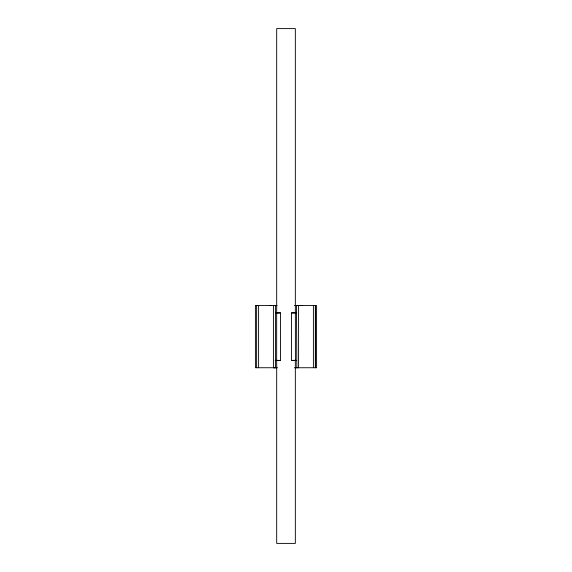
<?xml version="1.0" encoding="UTF-8"?>
<svg xmlns="http://www.w3.org/2000/svg" width="572" height="572" viewBox="0 0 572 572"><rect width="100%" height="100%" fill="white"/><g stroke="black" fill="none" stroke-linecap="round" stroke-linejoin="round"><path stroke-width="0.86" d="M275.561 305.577L273.409 305.584L273.416 367.746L275.568 367.739L275.561 305.577L273.33 305.577M299.285 305.57L296.503 305.577L296.839 367.732M270.713 305.57L269.734 305.57L271.085 305.577M301.315 305.57L302.295 305.57L300.943 305.562M280.495 312.898L276.662 312.898L280.495 312.898L280.502 360.41L276.669 360.403L276.655 312.905M276.669 360.403L280.502 360.41M277.563 367.739L255.412 367.739L255.412 305.57L277.127 305.562M294.444 305.57L316.588 305.57L316.588 367.739L294.437 367.739M255.412 305.57L258.601 305.591L258.601 367.739M275.668 312.891L277.127 312.891M291.541 360.403L295.374 360.403L291.541 360.403L291.534 312.898L296.503 312.898M275.203 360.403L276.977 360.403M295.088 360.403L296.696 360.403M296.503 305.577L298.591 305.577L298.598 367.739L296.51 367.739M291.534 312.898L295.367 312.891L295.417 360.41M273.738 367.732L275.568 367.739M313.399 305.577L313.399 367.739M295.338 312.812L295.338 28.6L276.691 28.6L276.691 312.812M295.338 360.181L295.338 543.4L276.691 543.4L276.691 360.181M256.621 305.591L256.621 367.739M315.379 305.57L315.379 367.739L315.379 305.577"/></g></svg>
